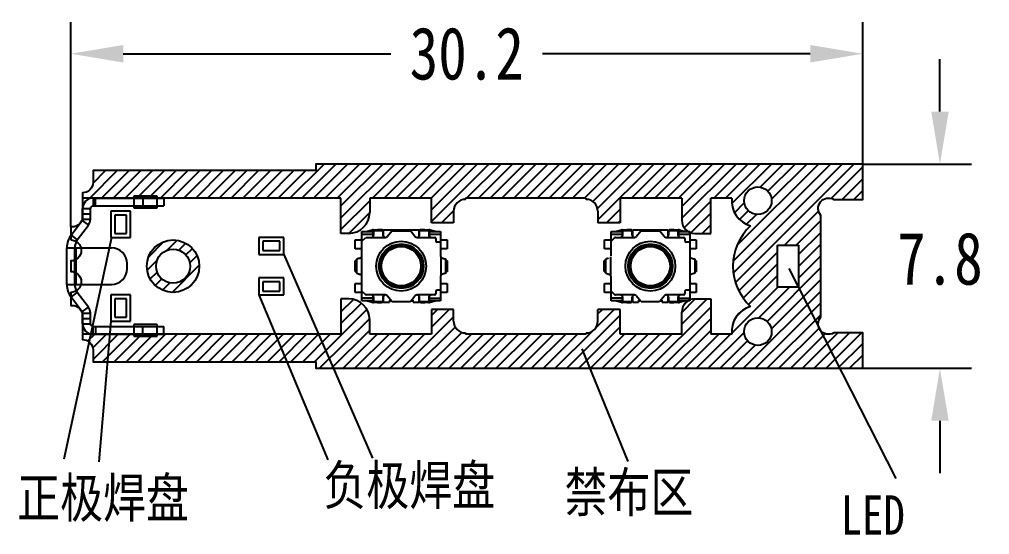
# Model space of a CAD drawing. Header units: millimetres. Extents: x 226.6 to 276.4, y 71.1 to 131.
# Drawn here: x 230.6 to 267.59, y 111.32 to 130.99 of the extents above; entities that cross this region are included whole.
import ezdxf

# ---------------------------------------------------------------- set-up
doc = ezdxf.new("R2010")
doc.units = ezdxf.units.MM
doc.header["$LTSCALE"] = 16.335
doc.header["$PDMODE"] = 3
doc.header["$PDSIZE"] = 0.3125
doc.layers.get('0').update_dxf_attribs({"linetype": 'CONTINUOUS'})
doc.layers.get('Defpoints').update_dxf_attribs({"linetype": 'CONTINUOUS'})
for name, color, linetype in [('dim', 3, 'CONTINUOUS'), ('led', 240, 'CONTINUOUS'), ('limit_line', 140, 'CONTINUOUS'), ('pad', 31, 'CONTINUOUS'), ('SIGNAL_PLATE_BLE', 4, 'CONTINUOUS'), ('SKSNLA_switch', 2, 'CONTINUOUS')]:
    doc.layers.add(name, color=color, linetype=linetype)
doc.styles.get("Standard").update_dxf_attribs({"font": 'txt', "width": 0.8})
doc.dimstyles.get("Standard").update_dxf_attribs({"dimtxt": 2, "dimasz": 2, "dimexe": 1.2, "dimexo": 0, "dimtad": 0, "dimtih": 1, "dimtoh": 1, "dimzin": 12, "dimdsep": 46, "dimtxsty": 'STANDARD', "dimcen": 0, "dimadec": 0, "dimazin": 1, "dimtp": 0.01, "dimtm": 0.01, "dimtfac": 1, "dimtofl": 0, "dimtmove": 0, "dimatfit": 3, "dimfxl": 1, "dimtolj": 1, "dimtzin": 0, "dimarcsym": 0})

# ---------------------------------------------------------------- blocks, each defined once
blk = doc.blocks.new('*D1')
at = {"layer": 'Defpoints', "color": 0, "transparency": 16777216}
for p in [(262.759, 129.682), (262.759, 125.473), (232.559, 123.073)]:
    blk.add_point(p, dxfattribs=at)
at = {"layer": 'dim', "color": 0, "lineweight": -2, "transparency": 16777216}
for p, q in [((232.559, 123.073), (232.559, 130.882)), ((262.759, 125.473), (262.759, 130.882)), ((234.559, 129.682), (244.767, 129.682)), ((260.759, 129.682), (250.55, 129.682))]:
    blk.add_line(p, q, dxfattribs=at)
at = {"layer": 'dim', "color": 0, "transparency": 16777216}
for points in [[(234.559, 130.015), (234.559, 129.348), (232.559, 129.682)], [(260.759, 130.015), (260.759, 129.348), (262.759, 129.682)]]:
    blk.add_solid(points, dxfattribs=at)
at = {"layer": 'dim', "color": 0, "transparency": 16777216, "insert": (247.659, 129.682), "char_height": 2, "attachment_point": 5}
blk.add_mtext('\\A1;30.2', dxfattribs=at)
blk = doc.blocks.new('*D2')
at = {"layer": 'Defpoints', "color": 0, "transparency": 16777216}
for p in [(262.759, 125.473), (262.759, 117.673), (265.701, 117.673)]:
    blk.add_point(p, dxfattribs=at)
at = {"layer": 'dim', "color": 0, "lineweight": -2, "transparency": 16777216}
for p, q in [((265.701, 127.473), (265.701, 129.473)), ((262.759, 125.473), (266.901, 125.473)), ((262.759, 117.673), (266.901, 117.673)), ((265.701, 115.673), (265.701, 113.673))]:
    blk.add_line(p, q, dxfattribs=at)
at = {"layer": 'dim', "color": 0, "transparency": 16777216}
for points in [[(265.368, 127.473), (266.035, 127.473), (265.701, 125.473)], [(265.368, 115.673), (266.035, 115.673), (265.701, 117.673)]]:
    blk.add_solid(points, dxfattribs=at)
at = {"layer": 'dim', "color": 0, "transparency": 16777216, "insert": (265.701, 121.852), "char_height": 2, "attachment_point": 5}
blk.add_mtext('\\A1;7.8', dxfattribs=at)

msp = doc.modelspace()

# ---------------------------------------------------------------- hatches: boundary and pattern name
at = {"layer": 'limit_line'}
h = msp.add_hatch(dxfattribs=at)
h.set_pattern_fill('ANSI31', color=256, scale=0.1)
h.paths.add_polyline_path([(262.759, 125.473), (241.909, 125.473), (241.909, 125.223), (233.409, 125.223), (233.409, 124.773, -0.414214), (233.009, 124.373), (233.009, 124.173), (234.959, 124.173), (234.959, 124.248), (235.859, 124.248), (235.859, 124.173), (236.109, 124.173), (242.859, 124.173), (242.859, 122.823), (243.159, 122.823, 0.414206), (243.959, 123.623), (243.959, 124.173), (246.309, 124.173), (246.309, 123.223), (247.159, 123.223), (247.159, 123.673, -0.414214), (247.609, 124.123), (247.609, 124.173), (252.209, 124.173), (252.209, 124.123, -0.414214), (252.659, 123.673), (252.659, 123.223), (253.509, 123.223), (253.509, 124.173), (255.859, 124.173), (255.859, 123.323, 0.264674), (256.103, 122.893), (256.159, 122.893), (256.159, 122.865, 0.103237), (256.359, 122.823), (256.959, 122.823), (256.959, 124.173), (257.764, 124.173, 0.361908), (258.48, 123.113, 0.436332), (258.48, 120.034, 0.361908), (257.764, 118.973), (256.959, 118.973), (256.959, 120.323), (256.359, 120.323, 0.103237), (256.159, 120.282), (256.159, 120.253), (256.103, 120.253, 0.264674), (255.859, 119.823), (255.859, 118.973), (253.509, 118.973), (253.509, 119.923), (252.659, 119.923), (252.659, 119.473, -0.414214), (252.209, 119.023), (252.209, 118.973), (247.609, 118.973), (247.609, 119.023, -0.414214), (247.159, 119.473), (247.159, 119.923), (246.309, 119.923), (246.309, 118.973), (243.959, 118.973), (243.959, 119.523, 0.414206), (243.159, 120.323), (242.859, 120.323), (242.859, 118.973), (242.01, 118.973), (242.576, 117.673), (262.759, 117.673), (262.759, 119.023), (261.652, 119.023, -0.841815), (261.159, 119.638), (261.159, 123.509, -0.841815), (261.652, 124.123), (262.759, 124.123)])
h.paths.add_polyline_path([(259.284, 124.073, -1), (258.234, 124.073, -1)], flags=16)
h.paths.add_polyline_path([(259.509, 122.373), (260.309, 122.373), (260.309, 120.773), (259.509, 120.773)], flags=16)
h.paths.add_polyline_path([(259.284, 119.073, -1), (258.234, 119.073, -1)], flags=16)
h.paths.add_polyline_path([(242.01, 118.973), (240.359, 118.973), (240.797, 117.923), (241.909, 117.923), (241.909, 117.673), (242.576, 117.673)], flags=17)
h.paths.add_polyline_path([(240.359, 118.973), (235.859, 118.973), (235.859, 118.898), (234.959, 118.898), (234.959, 118.973), (234.041, 118.973), (233.951, 117.923), (240.797, 117.923)], flags=17)
h.paths.add_polyline_path([(234.041, 118.973), (233.409, 118.973), (233.315, 118.973), (233.254, 118.69, -0.231951), (233.409, 118.373), (233.409, 117.923), (233.951, 117.923)], flags=17)
h.paths.add_polyline_path([(233.315, 118.973), (233.009, 118.973), (233.009, 118.773, -0.166286), (233.254, 118.69)], flags=17)
h = msp.add_hatch(dxfattribs=at)
h.set_pattern_fill('ANSI31', color=256, scale=0.1)
h.paths.add_polyline_path([(235.459, 121.573, 1), (237.459, 121.573, 1)])
h.paths.add_polyline_path([(237.109, 121.573, -1), (235.809, 121.573, -1)], flags=16)

# ---------------------------------------------------------------- linework, layer by layer
for p, q in [((234.959, 124.248), (234.959, 123.798)), ((235.859, 124.248), (234.959, 124.248)), ((235.859, 123.798), (235.859, 124.248)), ((234.959, 123.798), (235.859, 123.798)), ((234.234, 123.523), (234.234, 122.823)), ((234.684, 123.523), (234.234, 123.523)), ((234.684, 122.823), (234.684, 123.523)), ((234.234, 122.823), (234.684, 122.823)), ((234.109, 122.673), (232.29, 114.2)), ((239.884, 122.523), (239.884, 122.173)), ((240.534, 122.523), (239.884, 122.523)), ((240.534, 122.173), (240.534, 122.523)), ((239.884, 122.173), (240.534, 122.173)), ((240.684, 122.023), (244.066, 114.246)), ((259.939, 121.481), (264.014, 113.468)), ((239.884, 120.973), (239.884, 120.623)), ((240.534, 120.973), (239.884, 120.973)), ((240.534, 120.623), (240.534, 120.973)), ((239.884, 120.623), (240.534, 120.623)), ((234.234, 120.324), (234.234, 119.624)), ((234.684, 120.324), (234.234, 120.324)), ((234.684, 119.624), (234.684, 120.324)), ((239.734, 120.473), (242.356, 114.183)), ((234.234, 119.624), (234.684, 119.624)), ((234.084, 119.474), (233.624, 114.1)), ((234.959, 119.348), (234.959, 118.898)), ((235.859, 119.348), (234.959, 119.348)), ((235.859, 118.898), (235.859, 119.348)), ((234.959, 118.898), (235.859, 118.898)), ((252.045, 118.413), (253.8, 114.116))]:
    msp.add_line(p, q)
msp.add_lwpolyline([(232.559, 122.573, -1), (232.559, 121.773), (232.559, 121.373, -1), (232.559, 120.573), (232.559, 120.073), (232.609, 120.073, -0.414214), (233.009, 119.673), (233.009, 118.773, -0.414214), (233.409, 118.373), (233.409, 117.923), (241.909, 117.923), (241.909, 117.673), (262.759, 117.673), (262.759, 119.023), (261.652, 119.023, -0.841815), (261.159, 119.638), (261.159, 123.509, -0.841815), (261.652, 124.123), (262.759, 124.123), (262.759, 125.473), (241.909, 125.473), (241.909, 125.223), (233.409, 125.223), (233.409, 124.773, -0.414214), (233.009, 124.373), (233.009, 123.473, -0.414214), (232.609, 123.073), (232.559, 123.073)], format="xyb", close=True)
for centre, radius in [((258.759, 124.073), 0.525), ((236.459, 121.573), 0.65), ((258.759, 119.073), 0.525)]:
    msp.add_circle(centre, radius)
at = {"layer": 'led'}
for p, q in [((259.509, 122.373), (260.309, 122.373)), ((259.509, 120.773), (259.509, 122.373)), ((260.309, 122.373), (260.309, 120.773)), ((260.309, 120.773), (259.509, 120.773))]:
    msp.add_line(p, q, dxfattribs=at)
at = {"layer": 'limit_line'}
for p, q in [((242.859, 124.173), (233.009, 124.173)), ((242.859, 122.823), (242.859, 124.173)), ((243.959, 124.173), (243.959, 123.623)), ((246.309, 124.173), (243.959, 124.173)), ((246.309, 123.223), (246.309, 124.173)), ((247.609, 124.123), (247.609, 124.173)), ((252.209, 124.173), (247.609, 124.173)), ((252.209, 124.123), (252.209, 124.173)), ((255.859, 124.173), (253.509, 124.173)), ((253.509, 124.173), (253.509, 123.223)), ((255.859, 124.173), (255.859, 123.323)), ((256.959, 122.823), (256.959, 124.173)), ((257.764, 124.173), (256.959, 124.173)), ((247.159, 123.673), (247.159, 123.223)), ((252.659, 123.673), (252.659, 123.223)), ((247.159, 123.223), (246.309, 123.223)), ((253.509, 123.223), (252.659, 123.223)), ((243.159, 122.823), (242.859, 122.823)), ((256.359, 122.823), (256.959, 122.823)), ((242.859, 120.323), (242.859, 118.973)), ((243.159, 120.323), (242.859, 120.323)), ((256.359, 120.323), (256.959, 120.323)), ((256.959, 120.323), (256.959, 118.973)), ((246.309, 119.923), (246.309, 118.973)), ((247.159, 119.923), (246.309, 119.923)), ((247.159, 119.473), (247.159, 119.923)), ((253.509, 119.923), (252.659, 119.923)), ((252.659, 119.473), (252.659, 119.923)), ((253.509, 118.973), (253.509, 119.923)), ((243.959, 118.973), (243.959, 119.523)), ((255.859, 118.973), (255.859, 119.823)), ((242.859, 118.973), (233.009, 118.973)), ((246.309, 118.973), (243.959, 118.973)), ((247.609, 119.023), (247.609, 118.973)), ((252.209, 118.973), (247.609, 118.973)), ((252.209, 119.023), (252.209, 118.973)), ((255.859, 118.973), (253.509, 118.973)), ((257.764, 118.973), (256.959, 118.973))]:
    msp.add_line(p, q, dxfattribs=at)
msp.add_circle((236.459, 121.573), 1, dxfattribs=at)
for centre, radius, start, end in [((247.609, 123.673), 0.45, 90, 180), ((252.209, 123.673), 0.45, 0, 90), ((258.759, 124.073), 1, 174.2608, 253.8431), ((243.159, 123.623), 0.8, 270.0016, 0), ((256.359, 123.323), 0.5, 180, 269.9984), ((259.909, 121.573), 2.1, 132.8536, 227.1464), ((243.159, 119.523), 0.8, 0, 89.9984), ((256.359, 119.823), 0.5, 90.0016, 180), ((258.759, 119.073), 1, 106.1569, 185.7392), ((247.609, 119.473), 0.45, 180, 270), ((252.209, 119.473), 0.45, 270, 0)]:
    msp.add_arc(centre, radius, start, end, dxfattribs=at)
at = {"layer": 'pad'}
for p, q in [((234.834, 123.673), (234.084, 123.673)), ((234.084, 123.673), (234.084, 122.673)), ((234.834, 122.673), (234.834, 123.673)), ((234.084, 122.673), (234.834, 122.673)), ((240.684, 122.673), (239.734, 122.673)), ((239.734, 122.673), (239.734, 122.023)), ((240.684, 122.023), (240.684, 122.673)), ((239.734, 122.023), (240.684, 122.023)), ((239.734, 121.123), (239.734, 120.473)), ((240.684, 121.123), (239.734, 121.123)), ((240.684, 120.473), (240.684, 121.123)), ((234.084, 120.474), (234.084, 119.474)), ((234.834, 120.474), (234.084, 120.474)), ((234.834, 119.474), (234.834, 120.474)), ((239.734, 120.473), (240.684, 120.473)), ((234.084, 119.474), (234.834, 119.474))]:
    msp.add_line(p, q, dxfattribs=at)
at = {"layer": 'SIGNAL_PLATE_BLE'}
for p, q in [((233.409, 124.173), (233.409, 123.873)), ((233.409, 124.173), (236.109, 124.173)), ((233.502, 123.873), (233.502, 124.173)), ((235.309, 124.173), (235.309, 123.873)), ((236.109, 124.173), (236.109, 123.873)), ((233.009, 123.373), (233.009, 123.773)), ((233.009, 123.773), (233.309, 123.773)), ((233.009, 123.573), (233.309, 123.573)), ((233.309, 123.373), (233.309, 123.773)), ((233.409, 123.873), (236.109, 123.873)), ((232.569, 122.753), (232.989, 123.313)), ((232.989, 123.313), (233.229, 123.133)), ((233.009, 123.373), (233.309, 123.373)), ((232.809, 122.573), (233.229, 123.133)), ((232.569, 122.753), (232.809, 122.573)), ((232.409, 120.873), (232.409, 122.273)), ((232.409, 122.273), (234.109, 122.273)), ((232.709, 120.873), (232.709, 122.273)), ((232.759, 120.873), (232.759, 122.273)), ((234.709, 121.473), (234.709, 121.673)), ((232.409, 120.873), (234.109, 120.873)), ((232.569, 120.393), (232.809, 120.573)), ((232.989, 119.833), (232.569, 120.393)), ((233.229, 120.013), (232.809, 120.573)), ((232.989, 119.833), (233.229, 120.013)), ((233.009, 119.373), (233.009, 119.773)), ((233.009, 119.773), (233.309, 119.773)), ((233.009, 119.573), (233.309, 119.573)), ((233.309, 119.373), (233.309, 119.773)), ((233.009, 119.373), (233.309, 119.373)), ((233.409, 118.973), (233.409, 119.273)), ((233.409, 119.273), (236.109, 119.273)), ((233.502, 119.273), (233.502, 118.973)), ((235.309, 118.973), (235.309, 119.273)), ((236.109, 118.973), (236.109, 119.273)), ((233.409, 118.973), (236.109, 118.973))]:
    msp.add_line(p, q, dxfattribs=at)
for centre, radius, start, end in [((233.409, 123.773), 0.4, 90, 180), ((233.409, 123.773), 0.1, 90, 180), ((232.909, 123.373), 0.1, 323.1301, 0), ((232.909, 123.373), 0.4, 323.1301, 0), ((233.209, 122.273), 0.8, 143.1301, 180), ((233.209, 122.273), 0.5, 143.1301, 180), ((234.109, 121.673), 0.6, 0, 90), ((234.109, 121.473), 0.6, 270, 0), ((233.209, 120.873), 0.8, 180, 216.8699), ((233.209, 120.873), 0.5, 180, 216.8699), ((232.909, 119.773), 0.4, 0, 36.8699), ((232.909, 119.773), 0.1, 0, 36.8699), ((233.409, 119.373), 0.4, 180, 270), ((233.409, 119.373), 0.1, 180, 270)]:
    msp.add_arc(centre, radius, start, end, dxfattribs=at)
at = {"layer": 'SKSNLA_switch'}
for p, q in [((243.659, 121.969), (243.659, 122.893)), ((243.659, 122.893), (244.079, 122.893)), ((244.053, 122.953), (243.869, 122.893)), ((243.968, 122.906), (244.044, 122.93)), ((243.968, 122.906), (243.972, 122.893)), ((244.056, 122.893), (244.044, 122.93)), ((244.053, 122.933), (244.053, 122.953)), ((244.053, 122.933), (244.066, 122.893)), ((244.079, 122.893), (244.079, 122.702)), ((244.079, 122.854), (244.084, 122.838)), ((244.099, 122.839), (244.099, 122.96)), ((244.099, 122.96), (244.259, 122.96)), ((244.109, 122.773), (244.109, 122.937)), ((244.459, 122.923), (244.109, 122.923)), ((244.459, 122.946), (244.459, 122.773)), ((244.489, 122.702), (244.489, 122.943)), ((245.829, 122.943), (244.489, 122.943)), ((244.798, 122.91), (244.636, 122.71)), ((244.805, 122.923), (245.512, 122.923)), ((245.681, 122.71), (245.52, 122.91)), ((245.829, 122.943), (245.829, 122.702)), ((245.859, 122.773), (245.859, 122.946)), ((246.209, 122.923), (245.859, 122.923)), ((246.059, 122.96), (246.218, 122.96)), ((246.209, 122.937), (246.209, 122.773)), ((246.218, 122.96), (246.218, 122.839)), ((246.233, 122.838), (246.239, 122.854)), ((246.239, 122.702), (246.239, 122.893)), ((246.239, 122.893), (246.659, 122.893)), ((246.251, 122.893), (246.264, 122.933)), ((246.273, 122.93), (246.261, 122.893)), ((246.264, 122.953), (246.264, 122.933)), ((246.449, 122.893), (246.264, 122.953)), ((246.273, 122.93), (246.349, 122.906)), ((246.345, 122.893), (246.349, 122.906)), ((246.659, 122.893), (246.659, 121.969)), ((253.159, 122.893), (253.579, 122.893)), ((253.159, 121.969), (253.159, 122.893)), ((253.553, 122.953), (253.369, 122.893)), ((253.468, 122.906), (253.544, 122.93)), ((253.468, 122.906), (253.472, 122.893)), ((253.556, 122.893), (253.544, 122.93)), ((253.553, 122.933), (253.553, 122.953)), ((253.553, 122.933), (253.566, 122.893)), ((253.579, 122.893), (253.579, 122.702)), ((253.579, 122.854), (253.584, 122.838)), ((253.599, 122.96), (253.759, 122.96)), ((253.599, 122.839), (253.599, 122.96)), ((253.609, 122.773), (253.609, 122.937)), ((253.959, 122.923), (253.609, 122.923)), ((253.959, 122.946), (253.959, 122.773)), ((255.329, 122.943), (253.989, 122.943)), ((253.989, 122.702), (253.989, 122.943)), ((254.298, 122.91), (254.136, 122.71)), ((254.305, 122.923), (255.012, 122.923)), ((255.181, 122.71), (255.02, 122.91)), ((255.329, 122.943), (255.329, 122.702)), ((255.359, 122.773), (255.359, 122.946)), ((255.709, 122.923), (255.359, 122.923)), ((255.559, 122.96), (255.718, 122.96)), ((255.709, 122.937), (255.709, 122.773)), ((255.718, 122.96), (255.718, 122.839)), ((255.733, 122.838), (255.739, 122.854)), ((255.739, 122.893), (256.159, 122.893)), ((255.739, 122.702), (255.739, 122.893)), ((255.751, 122.893), (255.764, 122.933)), ((255.773, 122.93), (255.761, 122.893)), ((255.949, 122.893), (255.764, 122.953)), ((255.764, 122.953), (255.764, 122.933)), ((255.773, 122.93), (255.849, 122.906)), ((255.845, 122.893), (255.849, 122.906)), ((256.159, 122.893), (256.159, 121.969)), ((243.409, 122.233), (243.409, 122.573)), ((243.409, 122.573), (243.659, 122.573)), ((243.659, 122.793), (244.109, 122.793)), ((243.794, 122.659), (243.659, 122.523)), ((243.829, 122.673), (244.559, 122.673)), ((244.489, 122.793), (244.459, 122.793)), ((245.759, 122.673), (246.429, 122.673)), ((245.829, 122.793), (245.859, 122.793)), ((246.209, 122.793), (246.659, 122.793)), ((246.479, 122.623), (246.479, 122.543)), ((246.659, 122.493), (246.529, 122.493)), ((246.659, 122.573), (246.909, 122.573)), ((246.909, 122.573), (246.909, 122.233)), ((252.909, 122.573), (253.159, 122.573)), ((252.909, 122.233), (252.909, 122.573)), ((253.159, 122.793), (253.609, 122.793)), ((253.294, 122.659), (253.159, 122.523)), ((253.329, 122.673), (254.059, 122.673)), ((253.989, 122.793), (253.959, 122.793)), ((255.259, 122.673), (255.929, 122.673)), ((255.329, 122.793), (255.359, 122.793)), ((255.709, 122.793), (256.159, 122.793)), ((255.979, 122.623), (255.979, 122.543)), ((256.159, 122.493), (256.029, 122.493)), ((256.159, 122.573), (256.409, 122.573)), ((256.409, 122.573), (256.409, 122.233)), ((243.659, 122.233), (243.409, 122.233)), ((246.909, 122.233), (246.659, 122.233)), ((253.159, 122.233), (252.909, 122.233)), ((256.409, 122.233), (256.159, 122.233)), ((243.398, 121.373), (243.398, 121.763)), ((243.4, 121.773), (243.438, 121.773)), ((243.44, 121.777), (243.452, 121.827)), ((243.452, 121.827), (243.452, 121.319)), ((243.652, 121.213), (243.652, 121.933)), ((246.665, 121.933), (246.665, 121.213)), ((246.865, 121.319), (246.865, 121.827)), ((246.877, 121.777), (246.865, 121.827)), ((246.879, 121.773), (246.92, 121.773)), ((246.92, 121.383), (246.92, 121.773)), ((252.898, 121.373), (252.898, 121.763)), ((252.9, 121.773), (252.938, 121.773)), ((252.94, 121.777), (252.952, 121.827)), ((252.952, 121.827), (252.952, 121.319)), ((253.152, 121.213), (253.152, 121.933)), ((256.165, 121.933), (256.165, 121.213)), ((256.365, 121.319), (256.365, 121.827)), ((256.377, 121.777), (256.365, 121.827)), ((256.379, 121.773), (256.42, 121.773)), ((256.42, 121.383), (256.42, 121.773)), ((243.438, 121.373), (243.398, 121.373)), ((243.452, 121.319), (243.44, 121.369)), ((244.409, 121.573), (244.373, 121.573)), ((246.865, 121.319), (246.877, 121.369)), ((246.918, 121.373), (246.879, 121.373)), ((252.938, 121.373), (252.898, 121.373)), ((252.952, 121.319), (252.94, 121.369)), ((253.909, 121.573), (253.873, 121.573)), ((255.409, 121.573), (255.444, 121.573)), ((256.365, 121.319), (256.377, 121.369)), ((256.418, 121.373), (256.379, 121.373)), ((243.659, 120.253), (243.659, 121.177)), ((246.659, 121.177), (246.659, 120.253)), ((253.159, 120.253), (253.159, 121.177)), ((256.159, 121.177), (256.159, 120.253)), ((243.409, 120.573), (243.409, 120.913)), ((243.409, 120.913), (243.659, 120.913)), ((243.659, 120.623), (243.794, 120.488)), ((246.479, 120.603), (246.479, 120.523)), ((246.659, 120.653), (246.529, 120.653)), ((246.659, 120.913), (246.909, 120.913)), ((246.909, 120.913), (246.909, 120.573)), ((252.909, 120.913), (253.159, 120.913)), ((252.909, 120.573), (252.909, 120.913)), ((253.159, 120.623), (253.294, 120.488)), ((255.979, 120.603), (255.979, 120.523)), ((256.159, 120.653), (256.029, 120.653)), ((256.159, 120.913), (256.409, 120.913)), ((256.409, 120.913), (256.409, 120.573)), ((243.659, 120.573), (243.409, 120.573)), ((244.109, 120.353), (243.659, 120.353)), ((244.079, 120.253), (243.659, 120.253)), ((244.559, 120.473), (243.829, 120.473)), ((243.869, 120.253), (244.053, 120.194)), ((244.044, 120.216), (243.968, 120.241)), ((244.044, 120.216), (244.056, 120.253)), ((244.066, 120.253), (244.053, 120.214)), ((244.079, 120.445), (244.079, 120.253)), ((244.084, 120.309), (244.079, 120.292)), ((244.099, 120.186), (244.099, 120.307)), ((244.109, 120.21), (244.109, 120.373)), ((244.459, 120.373), (244.459, 120.2)), ((244.489, 120.353), (244.459, 120.353)), ((244.489, 120.203), (244.489, 120.445)), ((244.636, 120.436), (244.798, 120.237)), ((244.709, 120.273), (244.709, 120.203)), ((244.768, 120.273), (244.709, 120.273)), ((244.709, 120.253), (244.784, 120.253)), ((245.52, 120.237), (245.681, 120.436)), ((245.533, 120.253), (245.609, 120.253)), ((245.609, 120.273), (245.549, 120.273)), ((245.609, 120.203), (245.609, 120.273)), ((246.429, 120.473), (245.759, 120.473)), ((245.829, 120.445), (245.829, 120.203)), ((245.829, 120.353), (245.859, 120.353)), ((245.859, 120.2), (245.859, 120.373)), ((246.209, 120.373), (246.209, 120.21)), ((246.209, 120.353), (246.659, 120.353)), ((246.218, 120.307), (246.218, 120.186)), ((246.239, 120.292), (246.233, 120.309)), ((246.239, 120.253), (246.239, 120.445)), ((246.659, 120.253), (246.239, 120.253)), ((246.264, 120.214), (246.251, 120.253)), ((246.261, 120.253), (246.273, 120.216)), ((246.264, 120.194), (246.449, 120.253)), ((246.349, 120.241), (246.273, 120.216)), ((246.349, 120.241), (246.345, 120.253)), ((246.909, 120.573), (246.659, 120.573)), ((253.159, 120.573), (252.909, 120.573)), ((253.609, 120.353), (253.159, 120.353)), ((253.579, 120.253), (253.159, 120.253)), ((254.059, 120.473), (253.329, 120.473)), ((253.369, 120.253), (253.553, 120.194)), ((253.472, 120.253), (253.468, 120.241)), ((253.544, 120.216), (253.468, 120.241)), ((253.544, 120.216), (253.556, 120.253)), ((253.566, 120.253), (253.553, 120.214)), ((253.579, 120.445), (253.579, 120.253)), ((253.584, 120.309), (253.579, 120.292)), ((253.599, 120.186), (253.599, 120.307)), ((253.609, 120.21), (253.609, 120.373)), ((253.959, 120.373), (253.959, 120.2)), ((253.989, 120.353), (253.959, 120.353)), ((253.989, 120.203), (253.989, 120.445)), ((254.136, 120.436), (254.298, 120.237)), ((254.268, 120.273), (254.209, 120.273)), ((254.209, 120.273), (254.209, 120.203)), ((254.209, 120.253), (254.284, 120.253)), ((255.02, 120.237), (255.181, 120.436)), ((255.033, 120.253), (255.109, 120.253)), ((255.109, 120.273), (255.049, 120.273)), ((255.109, 120.203), (255.109, 120.273)), ((255.929, 120.473), (255.259, 120.473)), ((255.329, 120.445), (255.329, 120.203)), ((255.329, 120.353), (255.359, 120.353)), ((255.359, 120.2), (255.359, 120.373)), ((255.709, 120.373), (255.709, 120.21)), ((255.709, 120.353), (256.159, 120.353)), ((255.718, 120.307), (255.718, 120.186)), ((255.739, 120.292), (255.733, 120.309)), ((255.739, 120.253), (255.739, 120.445)), ((256.159, 120.253), (255.739, 120.253)), ((255.764, 120.214), (255.751, 120.253)), ((255.761, 120.253), (255.773, 120.216)), ((255.764, 120.194), (255.949, 120.253)), ((255.849, 120.241), (255.773, 120.216)), ((255.849, 120.241), (255.845, 120.253)), ((256.409, 120.573), (256.159, 120.573)), ((244.053, 120.194), (244.053, 120.214)), ((244.259, 120.186), (244.099, 120.186)), ((244.109, 120.224), (244.459, 120.224)), ((244.489, 120.203), (244.709, 120.203)), ((244.805, 120.223), (245.512, 120.223)), ((245.609, 120.203), (245.829, 120.203)), ((245.859, 120.224), (246.209, 120.224)), ((246.218, 120.186), (246.059, 120.186)), ((246.264, 120.214), (246.264, 120.194)), ((253.553, 120.194), (253.553, 120.214)), ((253.759, 120.186), (253.599, 120.186)), ((253.609, 120.224), (253.959, 120.224)), ((253.989, 120.203), (254.209, 120.203)), ((254.305, 120.223), (255.012, 120.223)), ((255.109, 120.203), (255.329, 120.203)), ((255.359, 120.224), (255.709, 120.224)), ((255.718, 120.186), (255.559, 120.186)), ((255.764, 120.214), (255.764, 120.194))]:
    msp.add_line(p, q, dxfattribs=at)
for centre, radius in [((245.159, 121.573), 0.95), ((254.659, 121.573), 0.95), ((245.159, 121.573), 0.85), ((245.159, 121.573), 0.82), ((245.159, 121.573), 0.786), ((245.159, 121.573), 0.75), ((254.659, 121.573), 0.85), ((254.659, 121.573), 0.82), ((254.659, 121.573), 0.786), ((254.659, 121.573), 0.75)]:
    msp.add_circle(centre, radius, dxfattribs=at)
for centre, radius, start, end in [((244.273, 122.225), 0.741, 107.2433, 107.9603), ((244.099, 122.81), 0.15, 89.9992, 107.9576), ((244.095, 122.79), 0.149, 88.2651, 106.2956), ((244.299, 122.144), 0.727, 107.2387, 107.6731), ((244.759, 122.941), 0.05, 321.0233, 339.2746), ((245.559, 122.941), 0.05, 200.7254, 218.9767), ((246.218, 122.81), 0.15, 72.0434, 89.9997), ((246.222, 122.789), 0.15, 73.7333, 91.706), ((246.018, 122.144), 0.727, 72.3269, 72.7613), ((246.047, 122.233), 0.733, 72.0358, 72.7606), ((253.773, 122.225), 0.741, 107.2433, 107.9603), ((253.599, 122.81), 0.15, 89.9992, 107.9576), ((253.595, 122.79), 0.149, 88.2651, 106.2956), ((253.799, 122.144), 0.727, 107.2387, 107.6731), ((254.259, 122.941), 0.05, 321.0233, 339.2746), ((255.059, 122.941), 0.05, 200.7254, 218.9767), ((255.718, 122.81), 0.15, 72.0434, 89.9997), ((255.722, 122.789), 0.15, 73.7333, 91.706), ((255.518, 122.144), 0.727, 72.3269, 72.7613), ((255.547, 122.233), 0.733, 72.0358, 72.7606), ((244.009, 122.773), 0.1, 270, 0), ((244.559, 122.773), 0.1, 180, 321.0233), ((245.759, 122.773), 0.1, 218.9767, 0), ((246.309, 122.773), 0.1, 180, 270), ((246.429, 122.623), 0.05, 0, 90), ((246.529, 122.543), 0.05, 180, 270), ((253.329, 122.623), 0.05, 90, 135), ((253.509, 122.773), 0.1, 270, 0), ((254.059, 122.773), 0.1, 180, 321.0233), ((255.259, 122.773), 0.1, 218.9767, 0), ((255.809, 122.773), 0.1, 180, 270), ((255.929, 122.623), 0.05, 0, 90), ((256.029, 122.543), 0.05, 180, 270), ((243.559, 121.969), 0.1, 338.8303, 0), ((246.759, 121.969), 0.1, 180, 201.1697), ((256.259, 121.969), 0.1, 180, 201.1697), ((243.559, 121.177), 0.1, 0, 21.1697), ((246.759, 121.177), 0.1, 158.8303, 180), ((253.059, 121.177), 0.1, 0, 21.1697), ((256.259, 121.177), 0.1, 158.8303, 180), ((246.529, 120.603), 0.05, 90, 180), ((256.029, 120.603), 0.05, 90, 180), ((243.829, 120.523), 0.05, 225, 270), ((244.009, 120.373), 0.1, 0, 90), ((244.299, 121.002), 0.727, 252.3269, 252.7613), ((244.559, 120.373), 0.1, 38.9767, 180), ((244.759, 120.206), 0.05, 20.7254, 38.9767), ((245.559, 120.206), 0.05, 141.0233, 159.2746), ((245.759, 120.373), 0.1, 0, 141.0233), ((246.309, 120.373), 0.1, 90, 180), ((246.018, 121.002), 0.727, 287.2387, 287.6731), ((246.429, 120.523), 0.05, 270, 0), ((253.329, 120.523), 0.05, 225, 270), ((253.509, 120.373), 0.1, 0, 90), ((253.799, 121.002), 0.727, 252.3269, 252.7613), ((254.059, 120.373), 0.1, 38.9767, 180), ((254.259, 120.206), 0.05, 20.7254, 38.9767), ((255.059, 120.206), 0.05, 141.0233, 159.2746), ((255.259, 120.373), 0.1, 0, 141.0233), ((255.809, 120.373), 0.1, 90, 180), ((255.518, 121.002), 0.727, 287.2387, 287.6731), ((255.929, 120.523), 0.05, 270, 0), ((244.27, 120.914), 0.733, 252.0358, 252.7606), ((244.095, 120.357), 0.15, 253.7333, 271.706), ((244.099, 120.337), 0.15, 252.0434, 269.9997), ((246.223, 120.357), 0.149, 268.2651, 286.2956), ((246.218, 120.337), 0.15, 269.9992, 287.9576), ((246.045, 120.921), 0.741, 287.2433, 287.9603), ((253.77, 120.914), 0.733, 252.0358, 252.7606), ((253.595, 120.357), 0.15, 253.7333, 271.706), ((253.599, 120.337), 0.15, 252.0434, 269.9997), ((255.723, 120.357), 0.149, 268.2651, 286.2956), ((255.718, 120.337), 0.15, 269.9992, 287.9576), ((255.545, 120.921), 0.741, 287.2433, 287.9603)]:
    msp.add_arc(centre, radius, start, end, dxfattribs=at)
for points, knots in [([(243.934, 122.893), (243.939, 122.895), (243.95, 122.9), (243.962, 122.903), (243.968, 122.906)], [0, 0, 0, 0, 0.458546, 1, 1, 1, 1]), ([(244.099, 122.839), (244.098, 122.839), (244.093, 122.84), (244.088, 122.839), (244.084, 122.838)], [0, 0, 0, 0, 0.253059, 1, 1, 1, 1]), ([(244.099, 122.939), (244.101, 122.939), (244.103, 122.939), (244.106, 122.938), (244.108, 122.938), (244.109, 122.937), (244.109, 122.937), (244.109, 122.937)], [0, 0, 0, 0, 0.415414, 0.722023, 0.914025, 0.968086, 1, 1, 1, 1]), ([(244.109, 122.837), (244.109, 122.837), (244.109, 122.837), (244.108, 122.838), (244.106, 122.838), (244.103, 122.839), (244.101, 122.839), (244.099, 122.839)], [0, 0, 0, 0, 0.031914, 0.085975, 0.277977, 0.584586, 1, 1, 1, 1]), ([(244.459, 122.946), (244.459, 122.947), (244.458, 122.948), (244.456, 122.949), (244.455, 122.949), (244.453, 122.95), (244.449, 122.951), (244.44, 122.953), (244.423, 122.955), (244.398, 122.957), (244.368, 122.958), (244.334, 122.959), (244.297, 122.96), (244.272, 122.96), (244.259, 122.96)], [0, 0, 0, 0, 0.008294, 0.01514, 0.024107, 0.035276, 0.04867, 0.082077, 0.174507, 0.29829, 0.44883, 0.620398, 0.806522, 1, 1, 1, 1]), ([(246.059, 122.96), (246.046, 122.96), (246.02, 122.96), (245.983, 122.959), (245.949, 122.958), (245.919, 122.957), (245.895, 122.955), (245.878, 122.953), (245.869, 122.951), (245.865, 122.95), (245.863, 122.949), (245.861, 122.949), (245.86, 122.948), (245.859, 122.947), (245.859, 122.946)], [0, 0, 0, 0, 0.193478, 0.379602, 0.55117, 0.70171, 0.825493, 0.917923, 0.95133, 0.964724, 0.975893, 0.98486, 0.991706, 1, 1, 1, 1]), ([(246.209, 122.937), (246.209, 122.937), (246.209, 122.937), (246.21, 122.938), (246.211, 122.938), (246.214, 122.939), (246.217, 122.939), (246.218, 122.939)], [0, 0, 0, 0, 0.031914, 0.085975, 0.277977, 0.584586, 1, 1, 1, 1]), ([(246.218, 122.839), (246.217, 122.839), (246.214, 122.839), (246.211, 122.838), (246.21, 122.838), (246.209, 122.837), (246.209, 122.837), (246.209, 122.837)], [0, 0, 0, 0, 0.415414, 0.722023, 0.914025, 0.968086, 1, 1, 1, 1]), ([(246.233, 122.838), (246.232, 122.838), (246.227, 122.839), (246.222, 122.839), (246.218, 122.839)], [0, 0, 0, 0, 0.247736, 1, 1, 1, 1]), ([(246.349, 122.906), (246.356, 122.903), (246.367, 122.9), (246.379, 122.895), (246.384, 122.893)], [0, 0, 0, 0, 0.541623, 1, 1, 1, 1]), ([(253.434, 122.893), (253.439, 122.895), (253.45, 122.9), (253.462, 122.903), (253.468, 122.906)], [0, 0, 0, 0, 0.458546, 1, 1, 1, 1]), ([(253.599, 122.839), (253.598, 122.839), (253.593, 122.84), (253.588, 122.839), (253.584, 122.838)], [0, 0, 0, 0, 0.253059, 1, 1, 1, 1]), ([(253.599, 122.939), (253.601, 122.939), (253.603, 122.939), (253.606, 122.938), (253.608, 122.938), (253.609, 122.937), (253.609, 122.937), (253.609, 122.937)], [0, 0, 0, 0, 0.415414, 0.722023, 0.914025, 0.968086, 1, 1, 1, 1]), ([(253.609, 122.837), (253.609, 122.837), (253.609, 122.837), (253.608, 122.838), (253.606, 122.838), (253.603, 122.839), (253.601, 122.839), (253.599, 122.839)], [0, 0, 0, 0, 0.031914, 0.085975, 0.277977, 0.584586, 1, 1, 1, 1]), ([(253.959, 122.946), (253.959, 122.947), (253.958, 122.948), (253.956, 122.949), (253.955, 122.949), (253.953, 122.95), (253.949, 122.951), (253.94, 122.953), (253.923, 122.955), (253.898, 122.957), (253.868, 122.958), (253.834, 122.959), (253.797, 122.96), (253.772, 122.96), (253.759, 122.96)], [0, 0, 0, 0, 0.008294, 0.01514, 0.024107, 0.035276, 0.04867, 0.082077, 0.174507, 0.29829, 0.44883, 0.620398, 0.806522, 1, 1, 1, 1]), ([(255.559, 122.96), (255.546, 122.96), (255.52, 122.96), (255.483, 122.959), (255.449, 122.958), (255.419, 122.957), (255.395, 122.955), (255.378, 122.953), (255.369, 122.951), (255.365, 122.95), (255.363, 122.949), (255.361, 122.949), (255.36, 122.948), (255.359, 122.947), (255.359, 122.946)], [0, 0, 0, 0, 0.193478, 0.379602, 0.55117, 0.70171, 0.825493, 0.917923, 0.95133, 0.964724, 0.975893, 0.98486, 0.991706, 1, 1, 1, 1]), ([(255.709, 122.937), (255.709, 122.937), (255.709, 122.937), (255.71, 122.938), (255.711, 122.938), (255.714, 122.939), (255.717, 122.939), (255.718, 122.939)], [0, 0, 0, 0, 0.031914, 0.085975, 0.277977, 0.584586, 1, 1, 1, 1]), ([(255.718, 122.839), (255.717, 122.839), (255.714, 122.839), (255.711, 122.838), (255.71, 122.838), (255.709, 122.837), (255.709, 122.837), (255.709, 122.837)], [0, 0, 0, 0, 0.415414, 0.722023, 0.914025, 0.968086, 1, 1, 1, 1]), ([(255.733, 122.838), (255.732, 122.838), (255.727, 122.839), (255.722, 122.839), (255.718, 122.839)], [0, 0, 0, 0, 0.247736, 1, 1, 1, 1]), ([(255.849, 122.906), (255.856, 122.903), (255.867, 122.9), (255.879, 122.895), (255.884, 122.893)], [0, 0, 0, 0, 0.541623, 1, 1, 1, 1]), ([(243.4, 121.773), (243.4, 121.773), (243.399, 121.773), (243.399, 121.772), (243.398, 121.77), (243.398, 121.767), (243.398, 121.765), (243.398, 121.763)], [0, 0, 0, 0, 0.031166, 0.084963, 0.277204, 0.584396, 1, 1, 1, 1]), ([(243.44, 121.777), (243.44, 121.776), (243.44, 121.775), (243.439, 121.774), (243.439, 121.773), (243.438, 121.773)], [0, 0, 0, 0, 0.683228, 0.878889, 1, 1, 1, 1]), ([(243.567, 121.873), (243.552, 121.87), (243.531, 121.864), (243.504, 121.856), (243.488, 121.851), (243.474, 121.845), (243.464, 121.839), (243.456, 121.834), (243.453, 121.829), (243.452, 121.827)], [0, 0, 0, 0, 0.365825, 0.523988, 0.662368, 0.779222, 0.87358, 0.946003, 1, 1, 1, 1]), ([(243.567, 121.873), (243.575, 121.876), (243.591, 121.883), (243.614, 121.896), (243.635, 121.912), (243.647, 121.926), (243.652, 121.933)], [0, 0, 0, 0, 0.240667, 0.490318, 0.744481, 1, 1, 1, 1]), ([(246.665, 121.933), (246.67, 121.926), (246.682, 121.912), (246.703, 121.896), (246.726, 121.883), (246.742, 121.876), (246.75, 121.873)], [0, 0, 0, 0, 0.255519, 0.509682, 0.759333, 1, 1, 1, 1]), ([(246.75, 121.873), (246.765, 121.87), (246.786, 121.864), (246.813, 121.856), (246.83, 121.851), (246.843, 121.845), (246.854, 121.839), (246.861, 121.834), (246.864, 121.829), (246.865, 121.827)], [0, 0, 0, 0, 0.365825, 0.523988, 0.662371, 0.779229, 0.873588, 0.946008, 1, 1, 1, 1]), ([(246.879, 121.773), (246.879, 121.773), (246.878, 121.774), (246.878, 121.775), (246.877, 121.776), (246.877, 121.777)], [0, 0, 0, 0, 0.121111, 0.316772, 1, 1, 1, 1]), ([(252.9, 121.773), (252.9, 121.773), (252.899, 121.773), (252.899, 121.772), (252.898, 121.77), (252.898, 121.767), (252.898, 121.765), (252.898, 121.763)], [0, 0, 0, 0, 0.031166, 0.084963, 0.277204, 0.584396, 1, 1, 1, 1]), ([(252.94, 121.777), (252.94, 121.776), (252.94, 121.775), (252.939, 121.774), (252.939, 121.773), (252.938, 121.773)], [0, 0, 0, 0, 0.683228, 0.878889, 1, 1, 1, 1]), ([(253.067, 121.873), (253.052, 121.87), (253.031, 121.864), (253.004, 121.856), (252.988, 121.851), (252.974, 121.845), (252.964, 121.839), (252.956, 121.834), (252.953, 121.829), (252.952, 121.827)], [0, 0, 0, 0, 0.365825, 0.523988, 0.662368, 0.779222, 0.87358, 0.946003, 1, 1, 1, 1]), ([(256.165, 121.933), (256.17, 121.926), (256.182, 121.912), (256.203, 121.896), (256.226, 121.883), (256.242, 121.876), (256.25, 121.873)], [0, 0, 0, 0, 0.255519, 0.509682, 0.759333, 1, 1, 1, 1]), ([(256.25, 121.873), (256.265, 121.87), (256.286, 121.864), (256.313, 121.856), (256.33, 121.851), (256.343, 121.845), (256.354, 121.839), (256.361, 121.834), (256.364, 121.829), (256.365, 121.827)], [0, 0, 0, 0, 0.365825, 0.523988, 0.662371, 0.779229, 0.873588, 0.946008, 1, 1, 1, 1]), ([(256.379, 121.773), (256.379, 121.773), (256.378, 121.774), (256.378, 121.775), (256.377, 121.776), (256.377, 121.777)], [0, 0, 0, 0, 0.121111, 0.316772, 1, 1, 1, 1]), ([(243.438, 121.373), (243.439, 121.373), (243.439, 121.373), (243.44, 121.372), (243.44, 121.37), (243.44, 121.369)], [0, 0, 0, 0, 0.121111, 0.316772, 1, 1, 1, 1]), ([(246.877, 121.369), (246.877, 121.37), (246.878, 121.372), (246.878, 121.373), (246.879, 121.373), (246.879, 121.373)], [0, 0, 0, 0, 0.683228, 0.878889, 1, 1, 1, 1]), ([(246.918, 121.373), (246.918, 121.373), (246.918, 121.374), (246.918, 121.374), (246.919, 121.376), (246.919, 121.379), (246.92, 121.382), (246.92, 121.383)], [0, 0, 0, 0, 0.031166, 0.084963, 0.277204, 0.584396, 1, 1, 1, 1]), ([(252.938, 121.373), (252.939, 121.373), (252.939, 121.373), (252.94, 121.372), (252.94, 121.37), (252.94, 121.369)], [0, 0, 0, 0, 0.121111, 0.316772, 1, 1, 1, 1]), ([(256.377, 121.369), (256.377, 121.37), (256.378, 121.372), (256.378, 121.373), (256.379, 121.373), (256.379, 121.373)], [0, 0, 0, 0, 0.683228, 0.878889, 1, 1, 1, 1]), ([(256.418, 121.373), (256.418, 121.373), (256.418, 121.374), (256.418, 121.374), (256.419, 121.376), (256.419, 121.379), (256.42, 121.382), (256.42, 121.383)], [0, 0, 0, 0, 0.031166, 0.084963, 0.277204, 0.584396, 1, 1, 1, 1]), ([(243.452, 121.319), (243.453, 121.317), (243.456, 121.313), (243.464, 121.307), (243.474, 121.302), (243.488, 121.296), (243.504, 121.29), (243.531, 121.282), (243.552, 121.277), (243.567, 121.273)], [0, 0, 0, 0, 0.053997, 0.12642, 0.220778, 0.337632, 0.476012, 0.634175, 1, 1, 1, 1]), ([(243.567, 121.273), (243.575, 121.27), (243.591, 121.264), (243.622, 121.247), (243.642, 121.228), (243.652, 121.213)], [0, 0, 0, 0, 0.241249, 0.49151, 1, 1, 1, 1]), ([(246.75, 121.273), (246.742, 121.27), (246.726, 121.264), (246.703, 121.251), (246.682, 121.234), (246.67, 121.221), (246.665, 121.213)], [0, 0, 0, 0, 0.240666, 0.490317, 0.744483, 1, 1, 1, 1]), ([(246.865, 121.319), (246.864, 121.317), (246.861, 121.313), (246.854, 121.307), (246.843, 121.302), (246.83, 121.296), (246.813, 121.29), (246.786, 121.282), (246.765, 121.277), (246.75, 121.273)], [0, 0, 0, 0, 0.053992, 0.126412, 0.220771, 0.337629, 0.476012, 0.634175, 1, 1, 1, 1]), ([(252.952, 121.319), (252.953, 121.317), (252.956, 121.313), (252.964, 121.307), (252.974, 121.302), (252.988, 121.296), (253.004, 121.29), (253.031, 121.282), (253.052, 121.277), (253.067, 121.273)], [0, 0, 0, 0, 0.053997, 0.12642, 0.220778, 0.337632, 0.476012, 0.634175, 1, 1, 1, 1]), ([(253.067, 121.273), (253.075, 121.27), (253.091, 121.264), (253.122, 121.247), (253.142, 121.228), (253.152, 121.213)], [0, 0, 0, 0, 0.241249, 0.49151, 1, 1, 1, 1]), ([(256.25, 121.273), (256.242, 121.27), (256.226, 121.264), (256.203, 121.251), (256.182, 121.234), (256.17, 121.221), (256.165, 121.213)], [0, 0, 0, 0, 0.240666, 0.490317, 0.744483, 1, 1, 1, 1]), ([(256.365, 121.319), (256.364, 121.317), (256.361, 121.313), (256.354, 121.307), (256.343, 121.302), (256.33, 121.296), (256.313, 121.29), (256.286, 121.282), (256.265, 121.277), (256.25, 121.273)], [0, 0, 0, 0, 0.053992, 0.126412, 0.220771, 0.337629, 0.476012, 0.634175, 1, 1, 1, 1]), ([(244.084, 120.309), (244.085, 120.308), (244.09, 120.307), (244.096, 120.307), (244.099, 120.307)], [0, 0, 0, 0, 0.247736, 1, 1, 1, 1]), ([(244.099, 120.307), (244.101, 120.308), (244.103, 120.308), (244.106, 120.308), (244.108, 120.309), (244.109, 120.309), (244.109, 120.309), (244.109, 120.31)], [0, 0, 0, 0, 0.415414, 0.722023, 0.914025, 0.968086, 1, 1, 1, 1]), ([(246.209, 120.31), (246.209, 120.309), (246.209, 120.309), (246.21, 120.309), (246.211, 120.308), (246.214, 120.308), (246.217, 120.308), (246.218, 120.307)], [0, 0, 0, 0, 0.031914, 0.085975, 0.277977, 0.584586, 1, 1, 1, 1]), ([(246.218, 120.307), (246.219, 120.307), (246.224, 120.307), (246.23, 120.308), (246.233, 120.309)], [0, 0, 0, 0, 0.253059, 1, 1, 1, 1]), ([(246.384, 120.253), (246.379, 120.251), (246.367, 120.247), (246.356, 120.243), (246.349, 120.241)], [0, 0, 0, 0, 0.458546, 1, 1, 1, 1]), ([(253.468, 120.241), (253.462, 120.243), (253.45, 120.247), (253.439, 120.251), (253.434, 120.253)], [0, 0, 0, 0, 0.541623, 1, 1, 1, 1]), ([(253.584, 120.309), (253.585, 120.308), (253.59, 120.307), (253.596, 120.307), (253.599, 120.307)], [0, 0, 0, 0, 0.247736, 1, 1, 1, 1]), ([(253.599, 120.307), (253.601, 120.308), (253.603, 120.308), (253.606, 120.308), (253.608, 120.309), (253.609, 120.309), (253.609, 120.309), (253.609, 120.31)], [0, 0, 0, 0, 0.415414, 0.722023, 0.914025, 0.968086, 1, 1, 1, 1]), ([(255.709, 120.31), (255.709, 120.309), (255.709, 120.309), (255.71, 120.309), (255.711, 120.308), (255.714, 120.308), (255.717, 120.308), (255.718, 120.307)], [0, 0, 0, 0, 0.031914, 0.085975, 0.277977, 0.584586, 1, 1, 1, 1]), ([(255.718, 120.307), (255.719, 120.307), (255.724, 120.307), (255.73, 120.308), (255.733, 120.309)], [0, 0, 0, 0, 0.253059, 1, 1, 1, 1]), ([(255.884, 120.253), (255.879, 120.251), (255.867, 120.247), (255.856, 120.243), (255.849, 120.241)], [0, 0, 0, 0, 0.458546, 1, 1, 1, 1]), ([(244.109, 120.21), (244.109, 120.21), (244.109, 120.209), (244.108, 120.209), (244.106, 120.209), (244.103, 120.208), (244.101, 120.208), (244.099, 120.208)], [0, 0, 0, 0, 0.031914, 0.085975, 0.277977, 0.584586, 1, 1, 1, 1]), ([(244.259, 120.186), (244.272, 120.186), (244.297, 120.186), (244.334, 120.187), (244.368, 120.188), (244.398, 120.19), (244.423, 120.192), (244.44, 120.194), (244.449, 120.196), (244.453, 120.197), (244.455, 120.197), (244.456, 120.198), (244.458, 120.199), (244.459, 120.2), (244.459, 120.2)], [0, 0, 0, 0, 0.193478, 0.379602, 0.55117, 0.70171, 0.825493, 0.917923, 0.95133, 0.964724, 0.975893, 0.98486, 0.991706, 1, 1, 1, 1]), ([(245.859, 120.2), (245.859, 120.2), (245.86, 120.199), (245.861, 120.198), (245.863, 120.197), (245.865, 120.197), (245.869, 120.196), (245.878, 120.194), (245.895, 120.192), (245.919, 120.19), (245.949, 120.188), (245.983, 120.187), (246.02, 120.186), (246.046, 120.186), (246.059, 120.186)], [0, 0, 0, 0, 0.008294, 0.01514, 0.024107, 0.035276, 0.04867, 0.082077, 0.174507, 0.29829, 0.44883, 0.620398, 0.806522, 1, 1, 1, 1]), ([(246.218, 120.208), (246.217, 120.208), (246.214, 120.208), (246.211, 120.209), (246.21, 120.209), (246.209, 120.209), (246.209, 120.21), (246.209, 120.21)], [0, 0, 0, 0, 0.415414, 0.722023, 0.914025, 0.968086, 1, 1, 1, 1]), ([(253.609, 120.21), (253.609, 120.21), (253.609, 120.209), (253.608, 120.209), (253.606, 120.209), (253.603, 120.208), (253.601, 120.208), (253.599, 120.208)], [0, 0, 0, 0, 0.031914, 0.085975, 0.277977, 0.584586, 1, 1, 1, 1]), ([(253.759, 120.186), (253.772, 120.186), (253.797, 120.186), (253.834, 120.187), (253.868, 120.188), (253.898, 120.19), (253.923, 120.192), (253.94, 120.194), (253.949, 120.196), (253.953, 120.197), (253.955, 120.197), (253.956, 120.198), (253.958, 120.199), (253.959, 120.2), (253.959, 120.2)], [0, 0, 0, 0, 0.193478, 0.379602, 0.55117, 0.70171, 0.825493, 0.917923, 0.95133, 0.964724, 0.975893, 0.98486, 0.991706, 1, 1, 1, 1]), ([(255.359, 120.2), (255.359, 120.2), (255.36, 120.199), (255.361, 120.198), (255.363, 120.197), (255.365, 120.197), (255.369, 120.196), (255.378, 120.194), (255.395, 120.192), (255.419, 120.19), (255.449, 120.188), (255.483, 120.187), (255.52, 120.186), (255.546, 120.186), (255.559, 120.186)], [0, 0, 0, 0, 0.008294, 0.01514, 0.024107, 0.035276, 0.04867, 0.082077, 0.174507, 0.29829, 0.44883, 0.620398, 0.806522, 1, 1, 1, 1]), ([(255.718, 120.208), (255.717, 120.208), (255.714, 120.208), (255.711, 120.209), (255.71, 120.209), (255.709, 120.209), (255.709, 120.21), (255.709, 120.21)], [0, 0, 0, 0, 0.415414, 0.722023, 0.914025, 0.968086, 1, 1, 1, 1])]:
    msp.add_open_spline(points, degree=3, knots=knots, dxfattribs=at)

# ---------------------------------------------------------------- texts
at = {"char_height": 1.5, "attachment_point": 1}
for s, insert in [('{\\fSimSun|b0|i0|c134|p2;负极焊盘}', (242.193, 113.962)), ('{\\fSimSun|b0|i0|c134|p2;正极焊盘}', (230.515, 113.478)), ('{\\fSimSun|b0|i0|c134|p2;禁布区}', (251.386, 113.694)), ('{\\fSimSun|b0|i0|c0|p2;LED}', (261.915, 112.824))]:
    msp.add_mtext_dynamic_manual_height_columns(s, width=6.98082, gutter_width=1, heights=[0], dxfattribs=dict(at, insert=insert))

# ---------------------------------------------------------------- dimensions: what is measured, and where the dimension line sits
at = {"layer": 'dim'}
dim = msp.add_linear_dim(base=(262.759, 129.682), p1=(232.559, 123.073), p2=(262.759, 125.473), dimstyle='STANDARD', dxfattribs=at)
dim.commit()
dim.dimension.update_dxf_attribs({"geometry": '*D1', "text_midpoint": (247.659, 129.682)})
dim = msp.add_linear_dim(base=(265.701, 117.673), p1=(262.759, 125.473), p2=(262.759, 117.673), angle=90, dimstyle='STANDARD', dxfattribs=at)
dim.commit()
dim.dimension.update_dxf_attribs({"geometry": '*D2', "text_midpoint": (265.701, 121.852), "dimtype": 160})

doc.saveas('drawing.dxf')
